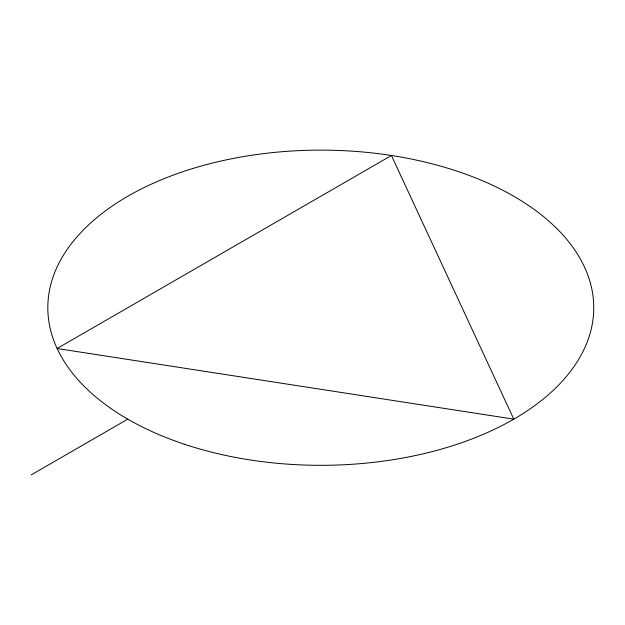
<?xml version="1.0" encoding="UTF-8"?>
<svg xmlns="http://www.w3.org/2000/svg" width="625" height="625" viewBox="0 0 625 625"><rect width="100%" height="100%" fill="white"/><g stroke="black" fill="none" stroke-linecap="round" stroke-linejoin="round"><path stroke-width="0.94" d="M31.25 474.875L127.758 419.156M391.43 155.492L57.109 348.508L513.797 419.156L391.43 155.492M184.297 444.203A272.969 157.602 0 0 0 593.75 307.719A272.969 157.602 0 0 0 184.297 171.234A272.969 157.602 0 0 0 184.297 444.203"/></g></svg>
